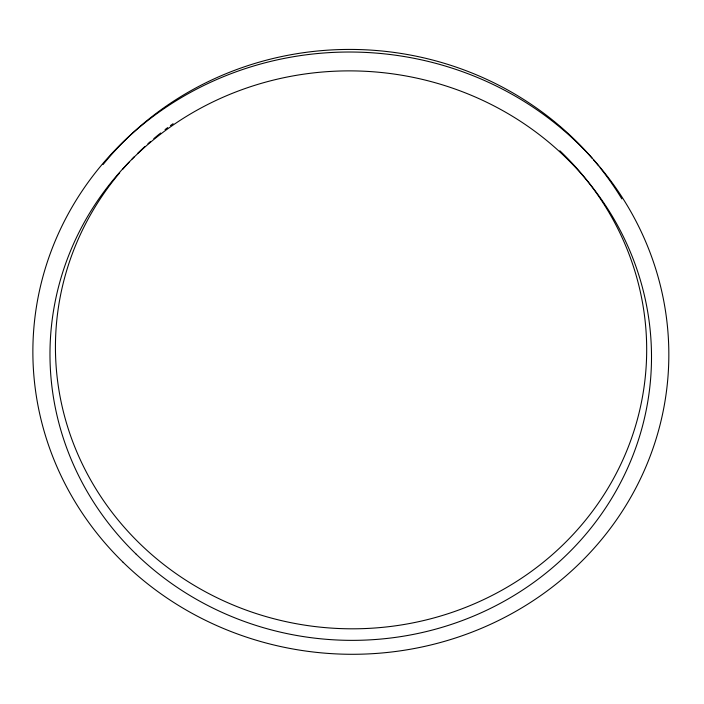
<?xml version="1.0" encoding="UTF-8"?>
<svg xmlns="http://www.w3.org/2000/svg" width="704" height="704" viewBox="0 0 704 704"><rect width="100%" height="100%" fill="white"/><g stroke="black" fill="none" stroke-linecap="round" stroke-linejoin="round"><path stroke-width="1.06" d="M103.074 164.542A312.576 296.542 2.5 0 1 592.222 158.277M593.666 159.958A312.576 296.542 2.5 0 1 598.62 165.915M600.002 167.631A312.576 296.542 2.5 0 1 621.843 198.898M559.847 150.762A295.654 280.403 2.5 0 1 568.014 539.818A295.654 280.403 2.5 0 1 158.497 560.314A295.654 280.403 2.5 0 1 119.706 172.788M122.514 169.506A295.654 280.403 2.5 0 1 129.052 162.237M132.062 159.06A295.654 280.403 2.5 0 1 134.35 156.693M137.465 153.578A295.654 280.403 2.5 0 1 144.654 146.722M147.937 143.739A295.654 280.403 2.5 0 1 150.436 141.539M153.806 138.644A295.654 280.403 2.5 0 1 160.679 133.012M165.053 129.606A295.654 280.403 2.5 0 1 167.71 127.6M170.394 125.629A295.654 280.403 2.5 0 1 173.087 123.693M123.103 562.276A318.014 301.101 2.5 0 0 656.902 436.26A318.014 301.101 2.5 0 0 272.562 60.94A318.014 301.101 2.5 0 0 123.103 562.276M136.189 554.189A300.793 284.706 2.5 0 0 640.552 433.074A300.793 284.706 2.5 0 0 275.493 79.596A300.793 284.706 2.5 0 0 136.189 554.189"/></g></svg>
